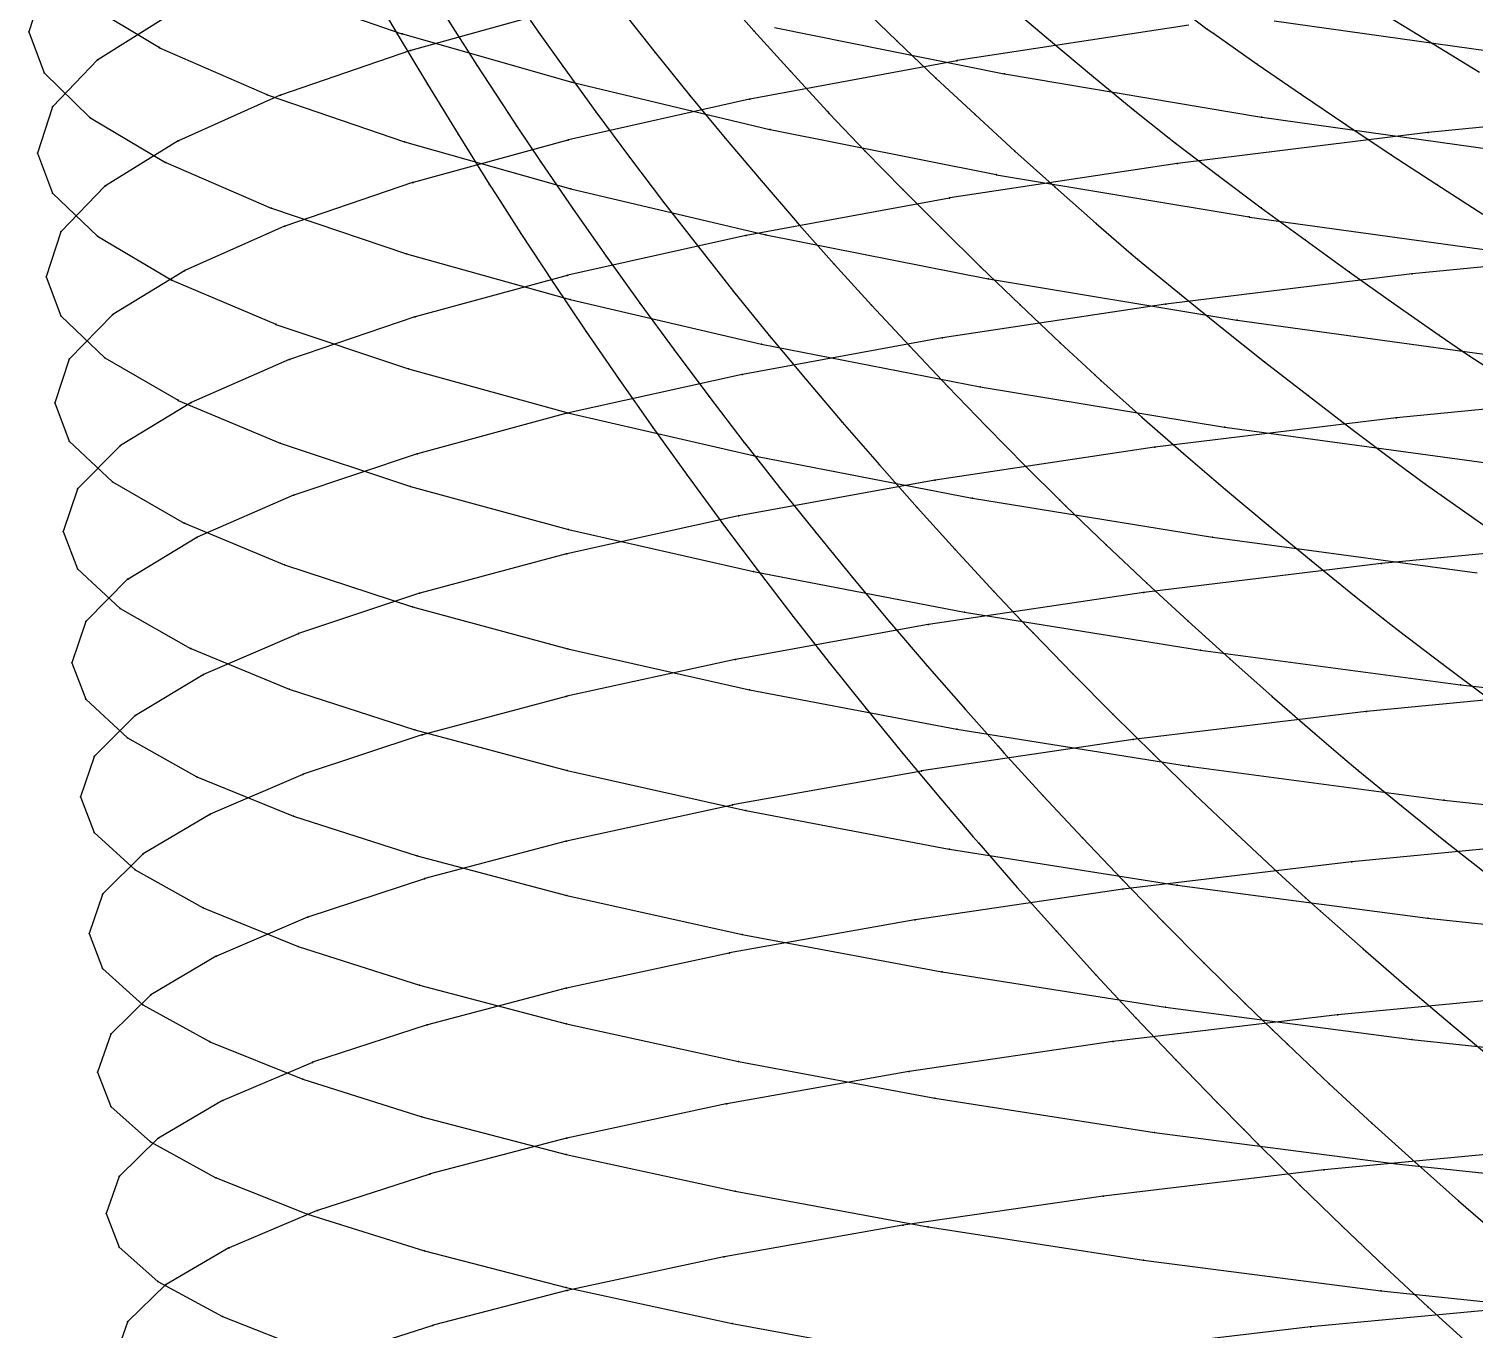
# Model space of a CAD drawing. Extents: x 0 to 4.67, y -4.5 to 1.66.
# Drawn here: x 0.1221 to 0.5501, y -1.2286 to -0.8435 of the extents above; entities that cross this region are included whole.
import ezdxf

# ---------------------------------------------------------------- set-up
doc = ezdxf.new("R2010")
doc.units = 0
doc.layers.get('0').update_dxf_attribs({"linetype": 'CONTINUOUS'})

msp = doc.modelspace()

# ---------------------------------------------------------------- linework, layer by layer
at = {"color": 4}
for points in [[(0.1266, -0.83031), (0.12208, -0.84438), (0.1266, -0.85654), (0.1266, -0.85654), (0.14012, -0.86974), (0.16256, -0.8831), (0.1626, -0.88312), (0.19387, -0.89659), (0.1939, -0.89661), (0.23389, -0.91016), (0.23389, -0.91016), (0.28237, -0.92365), (0.28237, -0.92365), (0.3391, -0.93687), (0.3391, -0.93687), (0.40382, -0.94955), (0.40386, -0.94956), (0.47622, -0.96145), (0.47626, -0.96146), (0.55597, -0.97231)], [(0.2224, -0.83), (0.23117, -0.84501), (0.2401, -0.85993), (0.24918, -0.87475), (0.25842, -0.88947), (0.26082, -0.89322), (0.26781, -0.9041), (0.27735, -0.91863), (0.28705, -0.93306), (0.29689, -0.94738), (0.30689, -0.96161), (0.31703, -0.97572), (0.32732, -0.98973), (0.32785, -0.99043), (0.33776, -1.00363), (0.34834, -1.01743), (0.35907, -1.03111), (0.36994, -1.04467), (0.38095, -1.05812), (0.3921, -1.07146), (0.40169, -1.08269), (0.40339, -1.08468), (0.41482, -1.09778), (0.42638, -1.11076), (0.43808, -1.12361), (0.44991, -1.13635), (0.46188, -1.14896), (0.47397, -1.16144), (0.48193, -1.16948), (0.4862, -1.1738), (0.49856, -1.18602), (0.51104, -1.19812), (0.52365, -1.21009), (0.53639, -1.22192), (0.54924, -1.23362)], [(0.2224, -0.83), (0.23117, -0.84501), (0.2401, -0.85993), (0.24918, -0.87475), (0.25842, -0.88947), (0.26082, -0.89322), (0.26781, -0.9041), (0.27735, -0.91863), (0.28705, -0.93306), (0.29689, -0.94738), (0.30689, -0.96161), (0.31703, -0.97572), (0.32732, -0.98973), (0.32785, -0.99043), (0.33776, -1.00363), (0.34834, -1.01743), (0.35907, -1.03111), (0.36994, -1.04467), (0.38095, -1.05812), (0.3921, -1.07146), (0.40169, -1.08269), (0.40339, -1.08468), (0.41482, -1.09778), (0.42638, -1.11076), (0.43808, -1.12361), (0.44991, -1.13635), (0.46188, -1.14896), (0.47397, -1.16144), (0.48193, -1.16948), (0.4862, -1.1738), (0.49856, -1.18602), (0.51104, -1.19812), (0.52365, -1.21009), (0.53639, -1.22192), (0.54924, -1.23362)], [(0.2224, -0.83), (0.23117, -0.84501), (0.2401, -0.85993), (0.24918, -0.87475), (0.25842, -0.88947), (0.26082, -0.89322), (0.26781, -0.9041), (0.27735, -0.91863), (0.28705, -0.93306), (0.29689, -0.94738), (0.30689, -0.96161), (0.31703, -0.97572), (0.32732, -0.98973), (0.32785, -0.99043), (0.33776, -1.00363), (0.34834, -1.01743), (0.35907, -1.03111), (0.36994, -1.04467), (0.38095, -1.05812), (0.3921, -1.07146), (0.40169, -1.08269), (0.40339, -1.08468), (0.41482, -1.09778), (0.42638, -1.11076), (0.43808, -1.12361), (0.44991, -1.13635), (0.46188, -1.14896), (0.47397, -1.16144), (0.48193, -1.16948), (0.4862, -1.1738), (0.49856, -1.18602), (0.51104, -1.19812), (0.52365, -1.21009), (0.53639, -1.22192), (0.54924, -1.23362)], [(0.2224, -0.83), (0.23117, -0.84501), (0.2401, -0.85993), (0.24918, -0.87475), (0.25842, -0.88947), (0.26082, -0.89322), (0.26781, -0.9041), (0.27735, -0.91863), (0.28705, -0.93306), (0.29689, -0.94738), (0.30689, -0.96161), (0.31703, -0.97572), (0.32732, -0.98973), (0.32785, -0.99043), (0.33776, -1.00363), (0.34834, -1.01743), (0.35907, -1.03111), (0.36994, -1.04467), (0.38095, -1.05812), (0.3921, -1.07146), (0.40169, -1.08269), (0.40339, -1.08468), (0.41482, -1.09778), (0.42638, -1.11076), (0.43808, -1.12361), (0.44991, -1.13635), (0.46188, -1.14896), (0.47397, -1.16144), (0.48193, -1.16948), (0.4862, -1.1738), (0.49856, -1.18602), (0.51104, -1.19812), (0.52365, -1.21009), (0.53639, -1.22192), (0.54924, -1.23362)], [(0.2224, -0.83), (0.23117, -0.84501), (0.2401, -0.85993), (0.24918, -0.87475), (0.25842, -0.88947), (0.26082, -0.89322), (0.26781, -0.9041), (0.27735, -0.91863), (0.28705, -0.93306), (0.29689, -0.94738), (0.30689, -0.96161), (0.31703, -0.97572), (0.32732, -0.98973), (0.32785, -0.99043), (0.33776, -1.00363), (0.34834, -1.01743), (0.35907, -1.03111), (0.36994, -1.04467), (0.38095, -1.05812), (0.3921, -1.07146), (0.40169, -1.08269), (0.40339, -1.08468), (0.41482, -1.09778), (0.42638, -1.11076), (0.43808, -1.12361), (0.44991, -1.13635), (0.46188, -1.14896), (0.47397, -1.16144), (0.48193, -1.16948), (0.4862, -1.1738), (0.49856, -1.18602), (0.51104, -1.19812), (0.52365, -1.21009), (0.53639, -1.22192), (0.54924, -1.23362)], [(0.19133, -0.83063), (0.23256, -0.84498), (0.23271, -0.84503), (0.28285, -0.85931), (0.28288, -0.85933), (0.34156, -0.87329), (0.3416, -0.8733), (0.40855, -0.88668), (0.40863, -0.8867), (0.48348, -0.89923), (0.48356, -0.89924), (0.56602, -0.91066), (0.5661, -0.91067), (0.65572, -0.92071), (0.6558, -0.92072), (0.75221, -0.92921), (0.7523, -0.92922), (0.85498, -0.93594), (0.8551, -0.93595), (0.96357, -0.94083)], [(0.32618, -0.83202), (0.33682, -0.84408), (0.34762, -0.85608), (0.35858, -0.86803), (0.35914, -0.86862), (0.36969, -0.87962), (0.38095, -0.89113), (0.39237, -0.90258), (0.40394, -0.91396), (0.41567, -0.92527), (0.42753, -0.93652), (0.43774, -0.94601), (0.43955, -0.94765), (0.45172, -0.95848), (0.46403, -0.96922), (0.47648, -0.97989), (0.48908, -0.99048), (0.50182, -1.001), (0.5147, -1.01143), (0.52317, -1.01816), (0.52772, -1.02168), (0.54087, -1.03168), (0.55416, -1.04158)], [(0.16444, -0.83892), (0.14249, -0.85264), (0.14235, -0.85273), (0.1292, -0.86646), (0.12906, -0.86662), (0.12462, -0.88028), (0.12906, -0.89216), (0.12906, -0.89216), (0.14235, -0.90495), (0.1644, -0.91791), (0.16444, -0.91793), (0.19517, -0.93101), (0.1952, -0.93102), (0.23449, -0.94418), (0.23449, -0.94418), (0.28213, -0.95729), (0.28213, -0.95729), (0.33787, -0.97013), (0.33788, -0.97013), (0.40147, -0.98247), (0.40151, -0.98247), (0.47261, -0.99404), (0.47265, -0.99405), (0.55098, -1.00461)], [(0.28191, -0.83698), (0.23524, -0.84989), (0.23511, -0.84993), (0.19661, -0.86317), (0.19651, -0.8632), (0.16639, -0.87665), (0.16629, -0.87669), (0.14472, -0.89004), (0.14458, -0.89013), (0.13167, -0.90349), (0.13153, -0.90365), (0.12717, -0.91692), (0.13153, -0.92852), (0.13153, -0.92852), (0.14458, -0.94093), (0.16625, -0.95351), (0.16629, -0.95353), (0.19647, -0.96622), (0.19651, -0.96624), (0.23511, -0.97903), (0.23511, -0.97903), (0.28191, -0.99177), (0.28191, -0.99177), (0.33667, -1.00425), (0.33668, -1.00426), (0.39916, -1.01625), (0.3992, -1.01626), (0.46905, -1.02752), (0.46909, -1.02753), (0.54604, -1.03782), (0.54608, -1.03782), (0.62974, -1.0469)], [(0.13789, -0.8353), (0.16073, -0.84908), (0.16076, -0.84911), (0.19258, -0.86299), (0.19261, -0.86301), (0.23329, -0.87698), (0.23329, -0.87698), (0.28262, -0.89088), (0.28262, -0.89088), (0.34034, -0.90448), (0.34034, -0.90448), (0.4062, -0.91753), (0.40624, -0.91754), (0.47986, -0.92977), (0.4799, -0.92978), (0.561, -0.94093), (0.56104, -0.94093), (0.64922, -0.95075), (0.64923, -0.95076), (0.74404, -0.95905), (0.74409, -0.95906), (0.84511, -0.96564), (0.84515, -0.96564), (0.95186, -0.97042)], [(0.29744, -0.83769), (0.30757, -0.85048), (0.31787, -0.86321), (0.32831, -0.87587), (0.33891, -0.88845), (0.34967, -0.90097), (0.35022, -0.9016), (0.36058, -0.9132), (0.37164, -0.92535), (0.38285, -0.93741), (0.39421, -0.9494), (0.40571, -0.9613), (0.41737, -0.97313), (0.42739, -0.9831), (0.42917, -0.98484), (0.44111, -0.99629), (0.4532, -1.00765), (0.46542, -1.01893), (0.47779, -1.03011), (0.49029, -1.0412), (0.50294, -1.0522), (0.51125, -1.0593), (0.51572, -1.06304), (0.52863, -1.07365), (0.54168, -1.08416), (0.55486, -1.09457)], [(0.36846, -0.8368), (0.37921, -0.84719), (0.3907, -0.85808), (0.40234, -0.86892), (0.41413, -0.87971), (0.42608, -0.89044), (0.43818, -0.90112), (0.44859, -0.91013), (0.45043, -0.91168), (0.46284, -0.92189), (0.47539, -0.93203), (0.48808, -0.9421), (0.50092, -0.95211), (0.51391, -0.96205), (0.52704, -0.97193), (0.53567, -0.9783), (0.54031, -0.98161), (0.55372, -0.991)], [(0.41259, -0.83686), (0.42462, -0.84707), (0.43681, -0.85723), (0.44915, -0.86735), (0.45976, -0.87591), (0.46164, -0.87736), (0.47429, -0.88697), (0.48708, -0.89652), (0.50003, -0.90602), (0.51313, -0.91546), (0.52637, -0.92485), (0.53976, -0.93418), (0.54856, -0.94022), (0.55329, -0.94331)], [(0.46028, -0.83545), (0.4711, -0.84356), (0.47302, -0.84493), (0.48591, -0.85395), (0.49896, -0.86294), (0.51217, -0.87188), (0.52552, -0.88078), (0.53903, -0.88963), (0.55268, -0.89844)], [(0.46558, -0.84245), (0.39702, -0.85293), (0.39692, -0.85294), (0.33564, -0.86432), (0.33551, -0.86434), (0.28185, -0.87641), (0.28171, -0.87644), (0.23587, -0.88903), (0.23574, -0.88906), (0.19792, -0.90196), (0.19782, -0.90199), (0.16824, -0.91508), (0.16814, -0.91513), (0.14695, -0.92812), (0.14682, -0.92821), (0.13413, -0.94122), (0.134, -0.94138), (0.12971, -0.95428), (0.134, -0.96561), (0.134, -0.96561), (0.14682, -0.97766), (0.1681, -0.98988), (0.16814, -0.9899), (0.19779, -1.00224), (0.19782, -1.00225), (0.23574, -1.01469), (0.23574, -1.01469), (0.28171, -1.02708), (0.28171, -1.02708), (0.33551, -1.03923), (0.33551, -1.03923), (0.39688, -1.05091), (0.39692, -1.05092), (0.46554, -1.06188), (0.46558, -1.06189), (0.54116, -1.07191), (0.5412, -1.07192), (0.62338, -1.08076)], [(0.24555, -0.83985), (0.25474, -0.85427), (0.2641, -0.8686), (0.26653, -0.87224), (0.2736, -0.88279), (0.28326, -0.89687), (0.29308, -0.91087), (0.30305, -0.92477), (0.31317, -0.93857), (0.32343, -0.95228), (0.33385, -0.9659), (0.33439, -0.96658), (0.34442, -0.97935), (0.35513, -0.9927), (0.36599, -1.00595), (0.377, -1.0191), (0.38814, -1.03214), (0.39943, -1.04507), (0.40914, -1.05597), (0.41086, -1.05789), (0.42243, -1.07055), (0.43413, -1.0831), (0.44598, -1.09553), (0.45796, -1.10785), (0.47007, -1.12006), (0.48232, -1.13215), (0.49037, -1.13993), (0.4947, -1.1441), (0.50721, -1.15589), (0.51984, -1.16756), (0.53261, -1.17911), (0.5455, -1.19054), (0.55852, -1.20184)], [(0.27054, -0.84097), (0.27301, -0.84449), (0.28019, -0.85459), (0.29, -0.86808), (0.29996, -0.88149), (0.31008, -0.89483), (0.32035, -0.90808), (0.33077, -0.92125), (0.34135, -0.93434), (0.34189, -0.935), (0.35207, -0.9472), (0.36294, -0.95997), (0.37396, -0.97265), (0.38513, -0.98524), (0.39644, -0.99773), (0.4079, -1.01013), (0.41775, -1.02058), (0.4195, -1.02242), (0.43124, -1.03449), (0.44312, -1.04647), (0.45514, -1.05835), (0.4673, -1.07012), (0.4796, -1.08179), (0.49202, -1.09335), (0.5002, -1.10081), (0.50459, -1.10476), (0.51728, -1.11599), (0.53011, -1.1271), (0.54307, -1.1381), (0.55615, -1.14899)], [(0.34286, -0.84314), (0.41094, -0.85686), (0.41102, -0.85687), (0.48713, -0.8697), (0.48721, -0.86971), (0.57107, -0.88139), (0.57115, -0.8814), (0.66229, -0.89167), (0.66237, -0.89167), (0.76041, -0.90034), (0.7605, -0.90035), (0.86492, -0.90722), (0.86504, -0.90723), (0.97535, -0.91221)], [(0.49085, -0.84118), (0.5761, -0.85312), (0.57618, -0.85313), (0.66883, -0.86363), (0.66891, -0.86364), (0.76859, -0.87249), (0.76867, -0.8725), (0.87482, -0.87952), (0.87495, -0.87953), (0.98708, -0.88462)], [(0.52436, -0.83961), (0.53798, -0.84798), (0.55175, -0.85632)], [(0.61711, -0.86632), (0.53649, -0.87421), (0.53639, -0.87422), (0.46222, -0.88336), (0.46212, -0.88337), (0.39479, -0.8936), (0.39469, -0.89361), (0.33451, -0.9047), (0.33438, -0.90473), (0.28167, -0.9165), (0.28154, -0.91653), (0.23652, -0.92879), (0.23639, -0.92883), (0.19925, -0.94139), (0.19915, -0.94143), (0.1701, -0.95418), (0.17, -0.95423), (0.14919, -0.96688), (0.14906, -0.96697), (0.1366, -0.97965), (0.13647, -0.97981), (0.13226, -0.99235), (0.13647, -1.00342), (0.13647, -1.00342), (0.14906, -1.01512), (0.16996, -1.02701), (0.17, -1.02702), (0.19912, -1.03902), (0.19915, -1.03904), (0.23639, -1.05113), (0.23639, -1.05113), (0.28154, -1.06319), (0.28154, -1.06319), (0.33437, -1.07502), (0.33438, -1.07502), (0.39465, -1.0864), (0.39469, -1.0864), (0.46208, -1.09709), (0.46212, -1.0971), (0.53636, -1.10686), (0.53639, -1.10687), (0.61711, -1.1155)], [(0.61095, -0.90836), (0.53177, -0.91607), (0.53168, -0.91608), (0.45883, -0.92501), (0.45874, -0.92502), (0.39262, -0.935), (0.39252, -0.93501), (0.33342, -0.94583), (0.33329, -0.94586), (0.28153, -0.95733), (0.2814, -0.95736), (0.23719, -0.96932), (0.23706, -0.96935), (0.20059, -0.9816), (0.20049, -0.98164), (0.17196, -0.99407), (0.17186, -0.99411), (0.15143, -1.00644), (0.1513, -1.00652), (0.13906, -1.01888), (0.13893, -1.01904), (0.1348, -1.03124), (0.13893, -1.04206), (0.13893, -1.04206), (0.1513, -1.05343), (0.17183, -1.06499), (0.17186, -1.06501), (0.20046, -1.07668), (0.20049, -1.07669), (0.23706, -1.08846), (0.23706, -1.08846), (0.2814, -1.1002), (0.2814, -1.1002), (0.33329, -1.11172), (0.33329, -1.11172), (0.39248, -1.1228), (0.39252, -1.12281), (0.4587, -1.13323), (0.45874, -1.13323), (0.53164, -1.14276), (0.53168, -1.14276), (0.61094, -1.15118)], [(0.60491, -0.95115), (0.52716, -0.95868), (0.52707, -0.95869), (0.45554, -0.9674), (0.45544, -0.96741), (0.39051, -0.97715), (0.39042, -0.97716), (0.33238, -0.98772), (0.33226, -0.98774), (0.28143, -0.99894), (0.28131, -0.99897), (0.23789, -1.01063), (0.23776, -1.01066), (0.20195, -1.0226), (0.20185, -1.02264), (0.17383, -1.03475), (0.17374, -1.0348), (0.15368, -1.04681), (0.15355, -1.0469), (0.14153, -1.05894), (0.1414, -1.0591), (0.13735, -1.07098), (0.1414, -1.08155), (0.1414, -1.08155), (0.15355, -1.0926), (0.17371, -1.10385), (0.17374, -1.10386), (0.20182, -1.11522), (0.20185, -1.11523), (0.23776, -1.12669), (0.23776, -1.12669), (0.28131, -1.13812), (0.28131, -1.13812), (0.33225, -1.14934), (0.33226, -1.14935), (0.39038, -1.16015), (0.39042, -1.16015), (0.45541, -1.17031), (0.45544, -1.17031), (0.52703, -1.1796), (0.52707, -1.1796), (0.60491, -1.18782)], [(0.59898, -0.99451), (0.52265, -1.00187), (0.52255, -1.00188), (0.45232, -1.01039), (0.45223, -1.0104), (0.38847, -1.01991), (0.38838, -1.01992), (0.33139, -1.03023), (0.33127, -1.03025), (0.28137, -1.04117), (0.28124, -1.0412), (0.23861, -1.05257), (0.23849, -1.05261), (0.20333, -1.06425), (0.20323, -1.06429), (0.17572, -1.0761), (0.17562, -1.07615), (0.15592, -1.08786), (0.1558, -1.08794), (0.144, -1.09969), (0.14388, -1.09984), (0.13989, -1.11141), (0.14388, -1.12174), (0.14388, -1.12174), (0.1558, -1.13249), (0.17559, -1.14344), (0.17562, -1.14345), (0.2032, -1.15451), (0.20323, -1.15452), (0.23849, -1.16568), (0.23849, -1.16568), (0.28124, -1.17681), (0.28124, -1.17681), (0.33127, -1.18775), (0.33127, -1.18775), (0.38835, -1.19828), (0.38838, -1.19829), (0.45219, -1.20819), (0.45223, -1.20819), (0.52252, -1.21726), (0.52255, -1.21726), (0.59898, -1.22527)], [(0.59317, -1.03848), (0.51822, -1.04567), (0.51813, -1.04568), (0.44918, -1.05399), (0.44909, -1.054), (0.38649, -1.06328), (0.3864, -1.0633), (0.33045, -1.07335), (0.33033, -1.07338), (0.28134, -1.08403), (0.28121, -1.08406), (0.23936, -1.09516), (0.23924, -1.09519), (0.20472, -1.10655), (0.20462, -1.10658), (0.17761, -1.1181), (0.17752, -1.11815), (0.15818, -1.12957), (0.15805, -1.12965), (0.14647, -1.1411), (0.14635, -1.14125), (0.14244, -1.15252), (0.14635, -1.16262), (0.14635, -1.16262), (0.15805, -1.17308), (0.17749, -1.18373), (0.17752, -1.18375), (0.20459, -1.19451), (0.20462, -1.19452), (0.23924, -1.20539), (0.23924, -1.20539), (0.28121, -1.21624), (0.28121, -1.21624), (0.33033, -1.2269), (0.33033, -1.2269), (0.38637, -1.23716)], [(0.58749, -1.08311), (0.51391, -1.09014), (0.51382, -1.09015), (0.44612, -1.09826), (0.44604, -1.09828), (0.38459, -1.10733), (0.3845, -1.10735), (0.32957, -1.11716), (0.32945, -1.11719), (0.28135, -1.12759), (0.28123, -1.12761), (0.24014, -1.13844), (0.24002, -1.13847), (0.20612, -1.14955), (0.20603, -1.14958), (0.17951, -1.16082), (0.17942, -1.16086), (0.16043, -1.172), (0.16031, -1.17208), (0.14894, -1.18325), (0.14882, -1.1834), (0.14498, -1.19437), (0.14882, -1.20425), (0.14882, -1.20425), (0.16031, -1.21442), (0.17939, -1.22479), (0.17942, -1.2248), (0.206, -1.23528)], [(0.58199, -1.12859), (0.50974, -1.13546), (0.50966, -1.13547), (0.44319, -1.1434), (0.4431, -1.14341), (0.38277, -1.15226), (0.38268, -1.15227), (0.32875, -1.16185), (0.32864, -1.16188), (0.28141, -1.17203), (0.28129, -1.17205), (0.24095, -1.18261), (0.24083, -1.18265), (0.20755, -1.19346), (0.20747, -1.19349), (0.18143, -1.20445), (0.18134, -1.20449), (0.1627, -1.21535), (0.16258, -1.21543), (0.15141, -1.22632), (0.1513, -1.22647), (0.14752, -1.23716)], [(0.91048, -1.16002), (0.82043, -1.16177), (0.82031, -1.16177), (0.73446, -1.16478), (0.73438, -1.16479), (0.65308, -1.16911), (0.653, -1.16911), (0.57672, -1.17467), (0.57661, -1.17468), (0.50568, -1.18139), (0.5056, -1.1814), (0.44034, -1.18915), (0.44026, -1.18916), (0.38102, -1.1978), (0.38094, -1.19781), (0.32799, -1.20716), (0.32788, -1.20718), (0.28151, -1.21709), (0.2814, -1.21711), (0.24179, -1.22742), (0.24168, -1.22745), (0.209, -1.238)], [(0.89912, -1.207), (0.81071, -1.20872), (0.8106, -1.20872), (0.72632, -1.21167), (0.72623, -1.21167), (0.64642, -1.2159), (0.64634, -1.2159), (0.57146, -1.22134), (0.57135, -1.22135), (0.50172, -1.22791), (0.50164, -1.22792), (0.43757, -1.23548)]]:
    msp.add_lwpolyline(points, dxfattribs=at)
at = {"color": 2}
for p in [(0.12208, -0.84438, 15.7245), (0.23117, -0.84501), (0.23117, -0.84501, 0.00179), (0.23117, -0.84501, 0.00716), (0.23117, -0.84501, 0.0161), (0.23117, -0.84501, 0.02863), (0.23256, -0.84498, 14.497), (0.23271, -0.84503, 14.497), (0.27301, -0.84449, 0.11117), (0.33682, -0.84408, 0.24141), (0.37921, -0.84719, 0.32523), (0.42462, -0.84707, 0.42152), (0.4711, -0.84356, 0.53028), (0.47302, -0.84493, 0.53028), (0.16073, -0.84908, 15.1045), (0.16076, -0.84911, 15.1045), (0.23511, -0.84993, 17.0018), (0.23524, -0.84989, 17.0018), (0.30757, -0.85048, 0.17006), (0.53798, -0.84798, 0.65151), (0.14235, -0.85273, 16.3569), (0.14249, -0.85264, 16.3569), (0.25474, -0.85427, 0.06475), (0.28019, -0.85459, 0.11117), (0.39692, -0.85294, 17.6592), (0.39702, -0.85293, 17.6592), (0.48591, -0.85395, 0.53028), (0.1266, -0.85654, 15.7245), (0.1266, -0.85654, 15.7245), (0.2401, -0.85993), (0.2401, -0.85993, 0.00179), (0.2401, -0.85993, 0.00716), (0.2401, -0.85993, 0.0161), (0.2401, -0.85993, 0.02863), (0.28285, -0.85931, 14.497), (0.28288, -0.85933, 14.497), (0.34762, -0.85608, 0.24141), (0.3907, -0.85808, 0.32523), (0.41094, -0.85686, 13.902), (0.41102, -0.85687, 13.902), (0.43681, -0.85723, 0.42152), (0.19258, -0.86299, 15.1045), (0.19261, -0.86301, 15.1045), (0.19651, -0.8632, 17.0018), (0.19661, -0.86317, 17.0018), (0.31787, -0.86321, 0.17006), (0.33551, -0.86434, 17.6592), (0.33564, -0.86432, 17.6592), (0.49896, -0.86294, 0.53028), (0.12906, -0.86662, 16.3569), (0.1292, -0.86646, 16.3569), (0.2641, -0.8686, 0.06475), (0.29, -0.86808, 0.11117), (0.35858, -0.86803, 0.24141), (0.35914, -0.86862, 0.24141), (0.44915, -0.86735, 0.42152), (0.14012, -0.86974, 15.7245), (0.26653, -0.87224, 0.06475), (0.40234, -0.86892, 0.32523), (0.48713, -0.8697, 13.902), (0.48721, -0.86971, 13.902), (0.51217, -0.87188, 0.53028), (0.16629, -0.87669, 17.0018), (0.16639, -0.87665, 17.0018), (0.23329, -0.87698, 15.1045), (0.23329, -0.87698, 15.1045), (0.24918, -0.87475), (0.24918, -0.87475, 0.00179), (0.24918, -0.87475, 0.00716), (0.24918, -0.87475, 0.0161), (0.24918, -0.87475, 0.02863), (0.28171, -0.87644, 17.6592), (0.28185, -0.87641, 17.6592), (0.32831, -0.87587, 0.17006), (0.34156, -0.87329, 14.497), (0.3416, -0.8733, 14.497), (0.45976, -0.87591, 0.42152), (0.46164, -0.87736, 0.42152), (0.53639, -0.87422, 18.329), (0.53649, -0.87421, 18.329), (0.12462, -0.88028, 16.3569), (0.29996, -0.88149, 0.11117), (0.36969, -0.87962, 0.24141), (0.41413, -0.87971, 0.32523), (0.52552, -0.88078, 0.53028), (0.16256, -0.8831, 15.7245), (0.1626, -0.88312, 15.7245), (0.2736, -0.88279, 0.06475), (0.46212, -0.88337, 18.329), (0.46222, -0.88336, 18.329), (0.14458, -0.89013, 17.0018), (0.14472, -0.89004, 17.0018), (0.23574, -0.88906, 17.6592), (0.23587, -0.88903, 17.6592), (0.25842, -0.88947), (0.25842, -0.88947, 0.00179), (0.25842, -0.88947, 0.00716), (0.25842, -0.88947, 0.0161), (0.25842, -0.88947, 0.02863), (0.33891, -0.88845, 0.17006), (0.40855, -0.88668, 14.497), (0.40863, -0.8867, 14.497), (0.47429, -0.88697, 0.42152), (0.53903, -0.88963, 0.53028), (0.12906, -0.89216, 16.3569), (0.12906, -0.89216, 16.3569), (0.26082, -0.89322), (0.26082, -0.89322, 0.00179), (0.26082, -0.89322, 0.00716), (0.26082, -0.89322, 0.0161), (0.26082, -0.89322, 0.02863), (0.28262, -0.89088, 15.1045), (0.28262, -0.89088, 15.1045), (0.38095, -0.89113, 0.24141), (0.39469, -0.89361, 18.329), (0.39479, -0.8936, 18.329), (0.42608, -0.89044, 0.32523), (0.19387, -0.89659, 15.7245), (0.1939, -0.89661, 15.7245), (0.28326, -0.89687, 0.06475), (0.31008, -0.89483, 0.11117), (0.48708, -0.89652, 0.42152), (0.19782, -0.90199, 17.6592), (0.19792, -0.90196, 17.6592), (0.34967, -0.90097, 0.17006), (0.35022, -0.9016, 0.17006), (0.39237, -0.90258, 0.24141), (0.43818, -0.90112, 0.32523), (0.48348, -0.89923, 14.497), (0.48356, -0.89924, 14.497), (0.13153, -0.90365, 17.0018), (0.13167, -0.90349, 17.0018), (0.14235, -0.90495, 16.3569), (0.26781, -0.9041), (0.26781, -0.9041, 0.00179), (0.26781, -0.9041, 0.00716), (0.26781, -0.9041, 0.0161), (0.26781, -0.9041, 0.02863), (0.33438, -0.90473, 18.329), (0.33451, -0.9047, 18.329), (0.34034, -0.90448, 15.1045), (0.34034, -0.90448, 15.1045), (0.50003, -0.90602, 0.42152), (0.23389, -0.91016, 15.7245), (0.23389, -0.91016, 15.7245), (0.29308, -0.91087, 0.06475), (0.32035, -0.90808, 0.11117), (0.44859, -0.91013, 0.32523), (0.45043, -0.91168, 0.32523), (0.16814, -0.91513, 17.6592), (0.16824, -0.91508, 17.6592), (0.36058, -0.9132, 0.17006), (0.40394, -0.91396, 0.24141), (0.51313, -0.91546, 0.42152), (0.12717, -0.91692, 17.0018), (0.1644, -0.91791, 16.3569), (0.16444, -0.91793, 16.3569), (0.27735, -0.91863), (0.27735, -0.91863, 0.00179), (0.27735, -0.91863, 0.00716), (0.27735, -0.91863, 0.0161), (0.27735, -0.91863, 0.02863), (0.28154, -0.91653, 18.329), (0.28167, -0.9165, 18.329), (0.4062, -0.91753, 15.1045), (0.40624, -0.91754, 15.1045), (0.53168, -0.91608, 19.0113), (0.53177, -0.91607, 19.0113), (0.28237, -0.92365, 15.7245), (0.28237, -0.92365, 15.7245), (0.33077, -0.92125, 0.11117), (0.46284, -0.92189, 0.32523), (0.13153, -0.92852, 17.0018), (0.13153, -0.92852, 17.0018), (0.14682, -0.92821, 17.6592), (0.14695, -0.92812, 17.6592), (0.23639, -0.92883, 18.329), (0.23652, -0.92879, 18.329), (0.30305, -0.92477, 0.06475), (0.37164, -0.92535, 0.17006), (0.41567, -0.92527, 0.24141), (0.45874, -0.92502, 19.0113), (0.45883, -0.92501, 19.0113), (0.52637, -0.92485, 0.42152), (0.19517, -0.93101, 16.3569), (0.1952, -0.93102, 16.3569), (0.28705, -0.93306), (0.28705, -0.93306, 0.00179), (0.28705, -0.93306, 0.00716), (0.28705, -0.93306, 0.0161), (0.28705, -0.93306, 0.02863), (0.47539, -0.93203, 0.32523), (0.47986, -0.92977, 15.1045), (0.4799, -0.92978, 15.1045), (0.3391, -0.93687, 15.7245), (0.3391, -0.93687, 15.7245), (0.34135, -0.93434, 0.11117), (0.34189, -0.935, 0.11117), (0.39252, -0.93501, 19.0113), (0.39262, -0.935, 19.0113), (0.42753, -0.93652, 0.24141), (0.53976, -0.93418, 0.42152), (0.134, -0.94138, 17.6592), (0.13413, -0.94122, 17.6592), (0.14458, -0.94093, 17.0018), (0.19915, -0.94143, 18.329), (0.19925, -0.94139, 18.329), (0.31317, -0.93857, 0.06475), (0.38285, -0.93741, 0.17006), (0.54856, -0.94022, 0.42152), (0.23449, -0.94418, 16.3569), (0.23449, -0.94418, 16.3569), (0.33329, -0.94586, 19.0113), (0.33342, -0.94583, 19.0113), (0.48808, -0.9421, 0.32523), (0.29689, -0.94738), (0.29689, -0.94738, 0.00179), (0.29689, -0.94738, 0.00716), (0.29689, -0.94738, 0.0161), (0.29689, -0.94738, 0.02863), (0.35207, -0.9472, 0.11117), (0.39421, -0.9494, 0.17006), (0.40382, -0.94955, 15.7245), (0.40386, -0.94956, 15.7245), (0.43774, -0.94601, 0.24141), (0.43955, -0.94765, 0.24141), (0.12971, -0.95428, 17.6592), (0.16625, -0.95351, 17.0018), (0.16629, -0.95353, 17.0018), (0.17, -0.95423, 18.329), (0.1701, -0.95418, 18.329), (0.32343, -0.95228, 0.06475), (0.50092, -0.95211, 0.32523), (0.2814, -0.95736, 19.0113), (0.28153, -0.95733, 19.0113), (0.28213, -0.95729, 16.3569), (0.28213, -0.95729, 16.3569), (0.45172, -0.95848, 0.24141), (0.52707, -0.95869, 19.706), (0.52716, -0.95868, 19.706), (0.30689, -0.96161), (0.30689, -0.96161, 0.00179), (0.30689, -0.96161, 0.00716), (0.30689, -0.96161, 0.0161), (0.30689, -0.96161, 0.02863), (0.36294, -0.95997, 0.11117), (0.40571, -0.9613, 0.17006), (0.47622, -0.96145, 15.7245), (0.47626, -0.96146, 15.7245), (0.51391, -0.96205, 0.32523), (0.134, -0.96561, 17.6592), (0.134, -0.96561, 17.6592), (0.14906, -0.96697, 18.329), (0.14919, -0.96688, 18.329), (0.19647, -0.96622, 17.0018), (0.19651, -0.96624, 17.0018), (0.33385, -0.9659, 0.06475), (0.33439, -0.96658, 0.06475), (0.23706, -0.96935, 19.0113), (0.23719, -0.96932, 19.0113), (0.33787, -0.97013, 16.3569), (0.33788, -0.97013, 16.3569), (0.45544, -0.96741, 19.706), (0.45554, -0.9674, 19.706), (0.46403, -0.96922, 0.24141), (0.31703, -0.97572), (0.31703, -0.97572, 0.00179), (0.31703, -0.97572, 0.00716), (0.31703, -0.97572, 0.0161), (0.31703, -0.97572, 0.02863), (0.37396, -0.97265, 0.11117), (0.41737, -0.97313, 0.17006), (0.52704, -0.97193, 0.32523), (0.13647, -0.97981, 18.329), (0.1366, -0.97965, 18.329), (0.14682, -0.97766, 17.6592), (0.23511, -0.97903, 17.0018), (0.23511, -0.97903, 17.0018), (0.34442, -0.97935, 0.06475), (0.39042, -0.97716, 19.706), (0.39051, -0.97715, 19.706), (0.47648, -0.97989, 0.24141), (0.53567, -0.9783, 0.32523), (0.20049, -0.98164, 19.0113), (0.20059, -0.9816, 19.0113), (0.40147, -0.98247, 16.3569), (0.40151, -0.98247, 16.3569), (0.42739, -0.9831, 0.17006), (0.54031, -0.98161, 0.32523), (0.33226, -0.98774, 19.706), (0.33238, -0.98772, 19.706), (0.38513, -0.98524, 0.11117), (0.42917, -0.98484, 0.17006), (0.13226, -0.99235, 18.329), (0.1681, -0.98988, 17.6592), (0.16814, -0.9899, 17.6592), (0.28191, -0.99177, 17.0018), (0.28191, -0.99177, 17.0018), (0.32732, -0.98973), (0.32732, -0.98973, 0.00179), (0.32732, -0.98973, 0.00716), (0.32732, -0.98973, 0.0161), (0.32732, -0.98973, 0.02863), (0.32785, -0.99043), (0.32785, -0.99043, 0.00179), (0.32785, -0.99043, 0.00716), (0.32785, -0.99043, 0.0161), (0.32785, -0.99043, 0.02863), (0.35513, -0.9927, 0.06475), (0.48908, -0.99048, 0.24141), (0.17186, -0.99411, 19.0113), (0.17196, -0.99407, 19.0113), (0.44111, -0.99629, 0.17006), (0.47261, -0.99404, 16.3569), (0.47265, -0.99405, 16.3569), (0.28131, -0.99897, 19.706), (0.28143, -0.99894, 19.706), (0.39644, -0.99773, 0.11117), (0.50182, -1.001, 0.24141), (0.13647, -1.00342, 18.329), (0.13647, -1.00342, 18.329), (0.19779, -1.00224, 17.6592), (0.19782, -1.00225, 17.6592), (0.33667, -1.00425, 17.0018), (0.33668, -1.00426, 17.0018), (0.33776, -1.00363), (0.33776, -1.00363, 0.00179), (0.33776, -1.00363, 0.00716), (0.33776, -1.00363, 0.0161), (0.33776, -1.00363, 0.02863), (0.52255, -1.00188, 20.4133), (0.52265, -1.00187, 20.4133), (0.1513, -1.00652, 19.0113), (0.15143, -1.00644, 19.0113), (0.36599, -1.00595, 0.06475), (0.4079, -1.01013, 0.11117), (0.4532, -1.00765, 0.17006), (0.23776, -1.01066, 19.706), (0.23789, -1.01063, 19.706), (0.45223, -1.0104, 20.4133), (0.45232, -1.01039, 20.4133), (0.5147, -1.01143, 0.24141), (0.14906, -1.01512, 18.329), (0.23574, -1.01469, 17.6592), (0.23574, -1.01469, 17.6592), (0.34834, -1.01743), (0.34834, -1.01743, 0.00179), (0.34834, -1.01743, 0.00716), (0.34834, -1.01743, 0.0161), (0.34834, -1.01743, 0.02863), (0.39916, -1.01625, 17.0018), (0.3992, -1.01626, 17.0018), (0.52317, -1.01816, 0.24141), (0.13893, -1.01904, 19.0113), (0.13906, -1.01888, 19.0113), (0.20185, -1.02264, 19.706), (0.20195, -1.0226, 19.706), (0.377, -1.0191, 0.06475), (0.38838, -1.01992, 20.4133), (0.38847, -1.01991, 20.4133), (0.41775, -1.02058, 0.11117), (0.4195, -1.02242, 0.11117), (0.46542, -1.01893, 0.17006), (0.52772, -1.02168, 0.24141), (0.16996, -1.02701, 18.329), (0.17, -1.02702, 18.329), (0.28171, -1.02708, 17.6592), (0.28171, -1.02708, 17.6592), (0.1348, -1.03124, 19.0113), (0.33127, -1.03025, 20.4133), (0.33139, -1.03023, 20.4133), (0.35907, -1.03111), (0.35907, -1.03111, 0.00179), (0.35907, -1.03111, 0.00716), (0.35907, -1.03111, 0.0161), (0.35907, -1.03111, 0.02863), (0.46905, -1.02752, 17.0018), (0.46909, -1.02753, 17.0018), (0.47779, -1.03011, 0.17006), (0.17374, -1.0348, 19.706), (0.17383, -1.03475, 19.706), (0.38814, -1.03214, 0.06475), (0.43124, -1.03449, 0.11117), (0.54087, -1.03168, 0.24141), (0.19912, -1.03902, 18.329), (0.19915, -1.03904, 18.329), (0.33551, -1.03923, 17.6592), (0.33551, -1.03923, 17.6592), (0.54604, -1.03782, 17.0018), (0.54608, -1.03782, 17.0018), (0.13893, -1.04206, 19.0113), (0.13893, -1.04206, 19.0113), (0.28124, -1.0412, 20.4133), (0.28137, -1.04117, 20.4133), (0.49029, -1.0412, 0.17006), (0.15355, -1.0469, 19.706), (0.15368, -1.04681, 19.706), (0.36994, -1.04467), (0.36994, -1.04467, 0.00179), (0.36994, -1.04467, 0.00716), (0.36994, -1.04467, 0.0161), (0.36994, -1.04467, 0.02863), (0.39943, -1.04507, 0.06475), (0.44312, -1.04647, 0.11117), (0.51813, -1.04568, 21.133), (0.51822, -1.04567, 21.133), (0.23639, -1.05113, 18.329), (0.23639, -1.05113, 18.329), (0.23849, -1.05261, 20.4133), (0.23861, -1.05257, 20.4133), (0.39688, -1.05091, 17.6592), (0.39692, -1.05092, 17.6592), (0.50294, -1.0522, 0.17006), (0.1513, -1.05343, 19.0113), (0.40914, -1.05597, 0.06475), (0.44909, -1.054, 21.133), (0.44918, -1.05399, 21.133), (0.1414, -1.0591, 19.706), (0.14153, -1.05894, 19.706), (0.38095, -1.05812), (0.38095, -1.05812, 0.00179), (0.38095, -1.05812, 0.00716), (0.38095, -1.05812, 0.0161), (0.38095, -1.05812, 0.02863), (0.41086, -1.05789, 0.06475), (0.45514, -1.05835, 0.11117), (0.51125, -1.0593, 0.17006), (0.17183, -1.06499, 19.0113), (0.17186, -1.06501, 19.0113), (0.20323, -1.06429, 20.4133), (0.20333, -1.06425, 20.4133), (0.28154, -1.06319, 18.329), (0.28154, -1.06319, 18.329), (0.3864, -1.0633, 21.133), (0.38649, -1.06328, 21.133), (0.46554, -1.06188, 17.6592), (0.46558, -1.06189, 17.6592), (0.51572, -1.06304, 0.17006), (0.13735, -1.07098, 19.706), (0.33033, -1.07338, 21.133), (0.33045, -1.07335, 21.133), (0.3921, -1.07146), (0.3921, -1.07146, 0.00179), (0.3921, -1.07146, 0.00716), (0.3921, -1.07146, 0.0161), (0.3921, -1.07146, 0.02863), (0.42243, -1.07055, 0.06475), (0.4673, -1.07012, 0.11117), (0.52863, -1.07365, 0.17006), (0.54116, -1.07191, 17.6592), (0.5412, -1.07192, 17.6592), (0.17562, -1.07615, 20.4133), (0.17572, -1.0761, 20.4133), (0.20046, -1.07668, 19.0113), (0.20049, -1.07669, 19.0113), (0.33437, -1.07502, 18.329), (0.33438, -1.07502, 18.329), (0.1414, -1.08155, 19.706), (0.1414, -1.08155, 19.706), (0.40169, -1.08269), (0.40169, -1.08269, 0.00179), (0.40169, -1.08269, 0.00716), (0.40169, -1.08269, 0.0161), (0.40169, -1.08269, 0.02863), (0.4796, -1.08179, 0.11117), (0.28121, -1.08406, 21.133), (0.28134, -1.08403, 21.133), (0.39465, -1.0864, 18.329), (0.39469, -1.0864, 18.329), (0.40339, -1.08468), (0.40339, -1.08468, 0.00179), (0.40339, -1.08468, 0.00716), (0.40339, -1.08468, 0.0161), (0.40339, -1.08468, 0.02863), (0.43413, -1.0831, 0.06475), (0.54168, -1.08416, 0.17006), (0.1558, -1.08794, 20.4133), (0.15592, -1.08786, 20.4133), (0.23706, -1.08846, 19.0113), (0.23706, -1.08846, 19.0113), (0.51382, -1.09015, 21.8651), (0.51391, -1.09014, 21.8651), (0.15355, -1.0926, 19.706), (0.23924, -1.09519, 21.133), (0.23936, -1.09516, 21.133), (0.44598, -1.09553, 0.06475), (0.49202, -1.09335, 0.11117), (0.14388, -1.09984, 20.4133), (0.144, -1.09969, 20.4133), (0.41482, -1.09778), (0.41482, -1.09778, 0.00179), (0.41482, -1.09778, 0.00716), (0.41482, -1.09778, 0.0161), (0.41482, -1.09778, 0.02863), (0.44604, -1.09828, 21.8651), (0.44612, -1.09826, 21.8651), (0.46208, -1.09709, 18.329), (0.46212, -1.0971, 18.329), (0.17371, -1.10385, 19.706), (0.17374, -1.10386, 19.706), (0.2814, -1.1002, 19.0113), (0.2814, -1.1002, 19.0113), (0.5002, -1.10081, 0.11117), (0.20462, -1.10658, 21.133), (0.20472, -1.10655, 21.133), (0.3845, -1.10735, 21.8651), (0.38459, -1.10733, 21.8651), (0.45796, -1.10785, 0.06475), (0.50459, -1.10476, 0.11117), (0.53636, -1.10686, 18.329), (0.53639, -1.10687, 18.329), (0.13989, -1.11141, 20.4133), (0.33329, -1.11172, 19.0113), (0.33329, -1.11172, 19.0113), (0.42638, -1.11076), (0.42638, -1.11076, 0.00179), (0.42638, -1.11076, 0.00716), (0.42638, -1.11076, 0.0161), (0.42638, -1.11076, 0.02863), (0.20182, -1.11522, 19.706), (0.20185, -1.11523, 19.706), (0.32957, -1.11716, 21.8651), (0.51728, -1.11599, 0.11117), (0.17752, -1.11815, 21.133), (0.17761, -1.1181, 21.133), (0.32945, -1.11719, 21.8651), (0.47007, -1.12006, 0.06475), (0.14388, -1.12174, 20.4133), (0.14388, -1.12174, 20.4133), (0.39248, -1.1228, 19.0113), (0.39252, -1.12281, 19.0113), (0.43808, -1.12361), (0.43808, -1.12361, 0.00179), (0.43808, -1.12361, 0.00716), (0.43808, -1.12361, 0.0161), (0.43808, -1.12361, 0.02863), (0.15805, -1.12965, 21.133), (0.15818, -1.12957, 21.133), (0.23776, -1.12669, 19.706), (0.23776, -1.12669, 19.706), (0.28123, -1.12761, 21.8651), (0.28135, -1.12759, 21.8651), (0.53011, -1.1271, 0.11117), (0.1558, -1.13249, 20.4133), (0.4587, -1.13323, 19.0113), (0.45874, -1.13323, 19.0113), (0.48232, -1.13215, 0.06475), (0.24002, -1.13847, 21.8651), (0.24014, -1.13844, 21.8651), (0.28131, -1.13812, 19.706), (0.28131, -1.13812, 19.706), (0.44991, -1.13635), (0.44991, -1.13635, 0.00179), (0.44991, -1.13635, 0.00716), (0.44991, -1.13635, 0.0161), (0.44991, -1.13635, 0.02863), (0.50966, -1.13547, 22.6098), (0.50974, -1.13546, 22.6098), (0.54307, -1.1381, 0.11117), (0.14635, -1.14125, 21.133), (0.14647, -1.1411, 21.133), (0.49037, -1.13993, 0.06475), (0.53164, -1.14276, 19.0113), (0.53168, -1.14276, 19.0113), (0.17559, -1.14344, 20.4133), (0.17562, -1.14345, 20.4133), (0.4431, -1.14341, 22.6098), (0.44319, -1.1434, 22.6098), (0.4947, -1.1441, 0.06475), (0.20603, -1.14958, 21.8651), (0.20612, -1.14955, 21.8651), (0.33225, -1.14934, 19.706), (0.33226, -1.14935, 19.706), (0.46188, -1.14896), (0.46188, -1.14896, 0.00179), (0.46188, -1.14896, 0.00716), (0.46188, -1.14896, 0.0161), (0.46188, -1.14896, 0.02863), (0.14244, -1.15252, 21.133), (0.2032, -1.15451, 20.4133), (0.20323, -1.15452, 20.4133), (0.38268, -1.15227, 22.6098), (0.38277, -1.15226, 22.6098), (0.50721, -1.15589, 0.06475), (0.14635, -1.16262, 21.133), (0.14635, -1.16262, 21.133), (0.17942, -1.16086, 21.8651), (0.17951, -1.16082, 21.8651), (0.32864, -1.16188, 22.6098), (0.32875, -1.16185, 22.6098), (0.39038, -1.16015, 19.706), (0.39042, -1.16015, 19.706), (0.47397, -1.16144), (0.47397, -1.16144, 0.00179), (0.47397, -1.16144, 0.00716), (0.47397, -1.16144, 0.0161), (0.47397, -1.16144, 0.02863), (0.23849, -1.16568, 20.4133), (0.23849, -1.16568, 20.4133), (0.51984, -1.16756, 0.06475), (0.16031, -1.17208, 21.8651), (0.16043, -1.172, 21.8651), (0.28129, -1.17205, 22.6098), (0.28141, -1.17203, 22.6098), (0.45541, -1.17031, 19.706), (0.45544, -1.17031, 19.706), (0.48193, -1.16948), (0.48193, -1.16948, 0.00179), (0.48193, -1.16948, 0.00716), (0.48193, -1.16948, 0.0161), (0.48193, -1.16948, 0.02863), (0.15805, -1.17308, 21.133), (0.28124, -1.17681, 20.4133), (0.28124, -1.17681, 20.4133), (0.4862, -1.1738), (0.4862, -1.1738, 0.00179), (0.4862, -1.1738, 0.00716), (0.4862, -1.1738, 0.0161), (0.4862, -1.1738, 0.02863), (0.52703, -1.1796, 19.706), (0.52707, -1.1796, 19.706), (0.53261, -1.17911, 0.06475), (0.14882, -1.1834, 21.8651), (0.14894, -1.18325, 21.8651), (0.17749, -1.18373, 21.133), (0.17752, -1.18375, 21.133), (0.24083, -1.18265, 22.6098), (0.24095, -1.18261, 22.6098), (0.5056, -1.1814, 23.3669), (0.50568, -1.18139, 23.3669), (0.33127, -1.18775, 20.4133), (0.33127, -1.18775, 20.4133), (0.44026, -1.18916, 23.3669), (0.44034, -1.18915, 23.3669), (0.49856, -1.18602), (0.49856, -1.18602, 0.00179), (0.49856, -1.18602, 0.00716), (0.49856, -1.18602, 0.0161), (0.49856, -1.18602, 0.02863), (0.20747, -1.19349, 22.6098), (0.20755, -1.19346, 22.6098), (0.5455, -1.19054, 0.06475), (0.14498, -1.19437, 21.8651), (0.20459, -1.19451, 21.133), (0.20462, -1.19452, 21.133), (0.38094, -1.19781, 23.3669), (0.38102, -1.1978, 23.3669), (0.38835, -1.19828, 20.4133), (0.38838, -1.19829, 20.4133), (0.51104, -1.19812), (0.51104, -1.19812, 0.00179), (0.51104, -1.19812, 0.00716), (0.51104, -1.19812, 0.0161), (0.51104, -1.19812, 0.02863), (0.14882, -1.20425, 21.8651), (0.14882, -1.20425, 21.8651), (0.18134, -1.20449, 22.6098), (0.18143, -1.20445, 22.6098), (0.23924, -1.20539, 21.133), (0.23924, -1.20539, 21.133), (0.32788, -1.20718, 23.3669), (0.32799, -1.20716, 23.3669), (0.45219, -1.20819, 20.4133), (0.45223, -1.20819, 20.4133), (0.52365, -1.21009), (0.52365, -1.21009, 0.00179), (0.52365, -1.21009, 0.00716), (0.52365, -1.21009, 0.0161), (0.52365, -1.21009, 0.02863), (0.16031, -1.21442, 21.8651), (0.16258, -1.21543, 22.6098), (0.1627, -1.21535, 22.6098), (0.28121, -1.21624, 21.133), (0.28121, -1.21624, 21.133), (0.2814, -1.21711, 23.3669), (0.28151, -1.21709, 23.3669), (0.52252, -1.21726, 20.4133), (0.52255, -1.21726, 20.4133), (0.53639, -1.22192), (0.53639, -1.22192, 0.00179), (0.53639, -1.22192, 0.00716), (0.53639, -1.22192, 0.0161), (0.53639, -1.22192, 0.02863), (0.1513, -1.22647, 22.6098), (0.15141, -1.22632, 22.6098), (0.17939, -1.22479, 21.8651), (0.17942, -1.2248, 21.8651), (0.24168, -1.22745, 23.3669), (0.24179, -1.22742, 23.3669), (0.33033, -1.2269, 21.133), (0.33033, -1.2269, 21.133), (0.50164, -1.22792, 24.1365), (0.50172, -1.22791, 24.1365)]:
    msp.add_point(p, dxfattribs=at)

doc.saveas('drawing.dxf')
